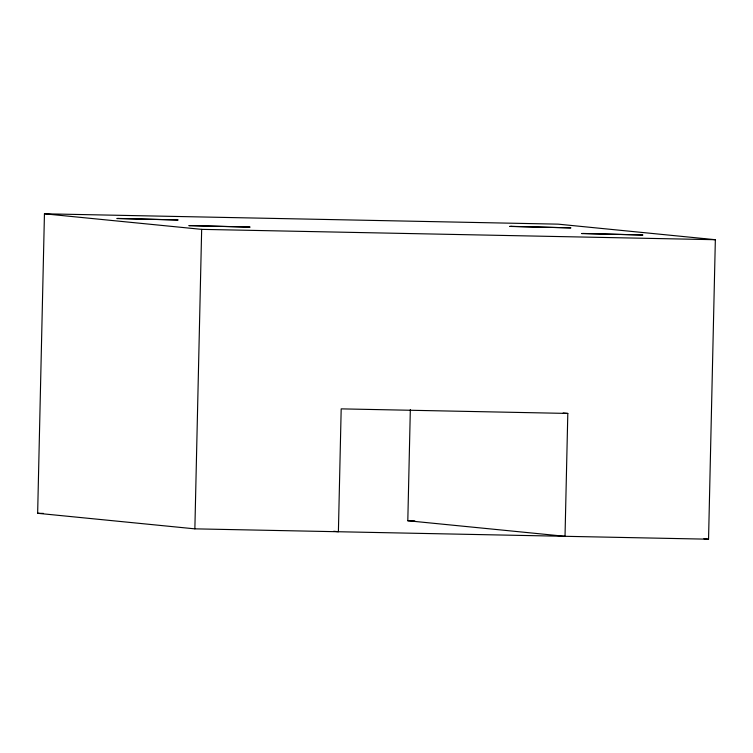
<?xml version="1.0" encoding="UTF-8"?>
<svg xmlns="http://www.w3.org/2000/svg" width="753" height="753" viewBox="0 0 753 753"><rect width="100%" height="100%" fill="white"/><g stroke="black" fill="none" stroke-linecap="round" stroke-linejoin="round"><path stroke-width="1.13" d="M37.65 513.292L44.446 213.805L558.133 224.149L715.35 239.708L708.554 539.195L194.867 528.851L37.65 513.292L43.486 513.414M194.867 528.851L201.663 229.364L44.446 213.805M563.15 412.973L567.809 413.435L565.023 536.305L407.806 520.747L410.329 409.585M201.663 229.364L715.35 239.708M567.809 413.435L341.184 408.87L338.398 531.74L333.739 531.279M407.806 520.747L414.809 520.888M703.895 538.734L708.554 539.195M118.569 218.445L116.884 218.511L178.122 219.97L118.569 218.445M190.537 225.561L188.852 225.636L250.09 227.095L190.537 225.561M511.391 226.352L509.706 226.418L570.943 227.877L511.391 226.352M583.349 233.468L581.674 233.543L642.911 235.002L583.349 233.468"/></g></svg>
